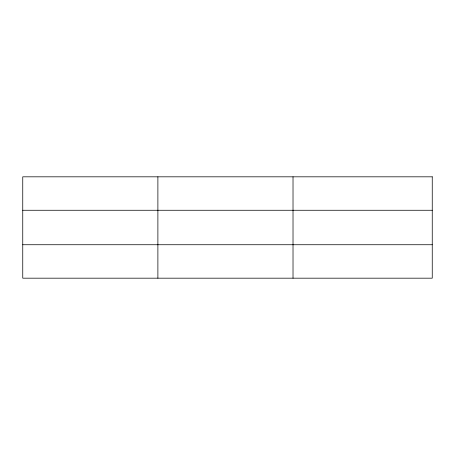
<?xml version="1.0" encoding="UTF-8"?>
<svg xmlns="http://www.w3.org/2000/svg" width="455" height="455" viewBox="0 0 455 455"><rect width="100%" height="100%" fill="white"/><g stroke="black" fill="none" stroke-linecap="round" stroke-linejoin="round"><path stroke-width="0.68" d="M157.885 176.819L157.885 278.181M293.02 176.819L293.02 278.181M22.75 210.267L432.25 210.267M22.75 244.733L432.25 244.733M432.25 176.819L432.25 278.181L22.75 278.181L22.75 176.819L432.25 176.819"/></g></svg>
